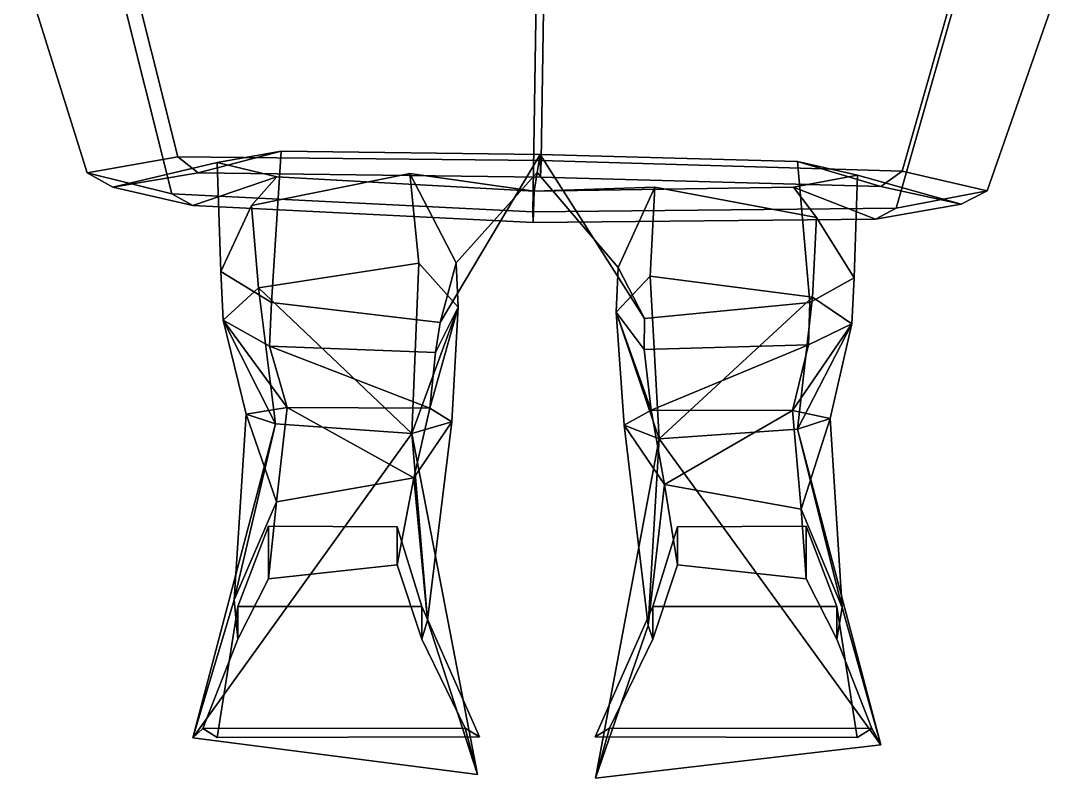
# Model space of a CAD drawing. Extents: x -196 to 174, y -163 to 400.
# Drawn here: x -134.2 to 132.1, y -163.4 to 30.6 of the extents above; entities that cross this region are included whole.
import ezdxf

# ---------------------------------------------------------------- set-up
doc = ezdxf.new("R2010")
doc.units = 0

msp = doc.modelspace()

# ---------------------------------------------------------------- linework, layer by layer
for points in [[(-107.554123, 49.997101, 84.765732), (-134.208389, 45.984268, 1.4243), (-117.241325, -8.30777, -1.498507), (-93.966629, -4.227753, 81.878235)], [(-0.900327, -5.146866, 114.920898), (-0.022736, 49.75354, 117.706253), (-107.554123, 49.997101, 84.765732), (-93.966629, -4.227753, 81.878235)], [(-0.900327, -5.146866, 114.920898), (91.588982, -7.916519, 79.939331), (106.900871, 45.733826, 82.524849), (-0.022736, 49.75354, 117.706253)], [(-117.241325, -8.30777, -1.498507), (-134.208389, 45.984268, 1.4243), (-109.108955, 40.538589, -89.894524), (-95.521454, -13.686249, -92.782013)], [(106.900871, 45.733826, 82.524849), (91.588982, -7.916519, 79.939331), (113.375046, -12.892319, -3.908266), (132.066498, 40.690826, -1.358062)], [(-95.521454, -13.686249, -92.782013), (-109.108955, 40.538589, -89.894524), (-2.183139, 36.611984, -125.072174), (-3.061539, -18.294189, -127.856857)], [(113.375046, -12.892319, -3.908266), (90.034149, -17.375015, -94.720924), (105.346039, 36.27533, -92.135406), (132.066498, 40.690826, -1.358062)], [(90.034149, -17.375015, -94.720924), (-3.061539, -18.294189, -127.856857), (-2.183139, 36.611984, -125.072174), (105.346039, 36.27533, -92.135406)], [(-93.966629, -4.227753, 81.878235), (-117.241325, -8.30777, -1.498507), (-110.66819, -11.998932, -1.748369), (-88.794418, -8.348404, 73.224617)], [(-88.794418, -8.348404, 73.224617), (-110.66819, -11.998932, -1.748369), (-83.913162, -5.683731, -1.679521), (-67.50618, -2.764664, 57.885666)], [(-0.900327, -5.146866, 114.920898), (-93.966629, -4.227753, 81.878235), (-88.794418, -8.348404, 73.224617), (-1.067538, -9.405548, 102.402855)], [(-1.067538, -9.405548, 102.402855), (-88.794418, -8.348404, 73.224617), (-67.50618, -2.764664, 57.885666), (-1.145456, -3.645905, 81.601044)], [(-67.50618, -2.764664, 57.885666), (-83.913162, -5.683731, -1.679521), (-82.972122, -33.587906, -7.007968), (-69.993759, -41.544441, 29.85676)], [(-1.145456, -3.645905, 81.601044), (-67.50618, -2.764664, 57.885666), (-69.993759, -41.544441, 29.85676), (-26.783255, -46.690247, 47.786182)], [(-1.898195, -8.225052, -2.957278), (-1.145456, -3.645905, 81.601044), (-26.783255, -46.690247, 47.786182), (-22.690323, -31.363113, -10.039289)], [(18.855785, -32.556023, -9.02559), (25.561005, -45.60643, 49.792801), (-1.145456, -3.645905, 81.601044), (-1.898195, -8.225052, -2.957278)], [(-1.145456, -3.645905, 81.601044), (25.561005, -45.60643, 49.792801), (67.944824, -41.581772, 29.516663), (64.808395, -5.39502, 56.503086)], [(-1.067538, -9.405548, 102.402855), (-1.145456, -3.645905, 81.601044), (64.808395, -5.39502, 56.503086), (86.153099, -11.826279, 71.396553)], [(-0.900327, -5.146866, 114.920898), (-1.067538, -9.405548, 102.402855), (86.153099, -11.826279, 71.396553), (91.588982, -7.916519, 79.939331)], [(-110.66819, -11.998932, -1.748369), (-90.170372, -16.71875, -81.34198), (-68.593437, -9.378769, -64.250061), (-83.913162, -5.683731, -1.679521)], [(-83.913162, -5.683731, -1.679521), (-68.593437, -9.378769, -64.250061), (-75.065132, -16.695267, -44.553894), (-82.972122, -33.587906, -7.007968)], [(64.808395, -5.39502, 56.503086), (67.944824, -41.581772, 29.516663), (79.242065, -35.22905, -8.623528), (80.151924, -8.945267, -3.393871)], [(86.153099, -11.826279, 71.396553), (64.808395, -5.39502, 56.503086), (80.151924, -8.945267, -3.393871), (106.688103, -16.319885, -4.01957)], [(91.588982, -7.916519, 79.939331), (86.153099, -11.826279, 71.396553), (106.688103, -16.319885, -4.01957), (113.375046, -12.892319, -3.908266)], [(-117.241325, -8.30777, -1.498507), (-95.521454, -13.686249, -92.782013), (-90.170372, -16.71875, -81.34198), (-110.66819, -11.998932, -1.748369)], [(-90.170372, -16.71875, -81.34198), (-2.980115, -21.040344, -112.444717), (-2.6811, -12.987701, -90.904144), (-68.593437, -9.378769, -64.250061)], [(-68.593437, -9.378769, -64.250061), (-2.6811, -12.987701, -90.904144), (-34.585369, -8.460754, -66.69175), (-75.065132, -16.695267, -44.553894)], [(-73.295868, -37.804016, -31.590977), (-75.065132, -16.695267, -44.553894), (-34.585369, -8.460754, -66.69175), (-32.240223, -31.459038, -42.557255)], [(-2.6811, -12.987701, -90.904144), (-1.898195, -8.225052, -2.957278), (-22.690323, -31.363113, -10.039289), (-34.585369, -8.460754, -66.69175)], [(-22.171387, -42.711815, -18.823431), (-32.240223, -31.459038, -42.557255), (-34.585369, -8.460754, -66.69175), (-22.690323, -31.363113, -10.039289)], [(18.855785, -32.556023, -9.02559), (-1.898195, -8.225052, -2.957278), (-2.6811, -12.987701, -90.904144), (28.224701, -12.005463, -67.66568)], [(80.151924, -8.945267, -3.393871), (79.242065, -35.22905, -8.623528), (69.676224, -19.74115, -46.831348), (63.721138, -12.009125, -65.632645)], [(106.688103, -16.319885, -4.01957), (80.151924, -8.945267, -3.393871), (63.721138, -12.009125, -65.632645), (84.777145, -20.19664, -83.170044)], [(84.777145, -20.19664, -83.170044), (63.721138, -12.009125, -65.632645), (-2.6811, -12.987701, -90.904144), (-2.980115, -21.040344, -112.444717)], [(63.721138, -12.009125, -65.632645), (69.676224, -19.74115, -46.831348), (28.224701, -12.005463, -67.66568), (-2.6811, -12.987701, -90.904144)], [(18.317657, -43.99173, -16.212435), (18.855785, -32.556023, -9.02559), (28.224701, -12.005463, -67.66568), (26.996876, -34.791496, -41.402775)], [(68.634666, -40.192108, -32.280266), (26.996876, -34.791496, -41.402775), (28.224701, -12.005463, -67.66568), (69.676224, -19.74115, -46.831348)], [(113.375046, -12.892319, -3.908266), (106.688103, -16.319885, -4.01957), (84.777145, -20.19664, -83.170044), (90.034149, -17.375015, -94.720924)], [(-95.521454, -13.686249, -92.782013), (-3.061539, -18.294189, -127.856857), (-2.980115, -21.040344, -112.444717), (-90.170372, -16.71875, -81.34198)], [(-82.402794, -46.078659, -14.992162), (-82.972122, -33.587906, -7.007968), (-75.065132, -16.695267, -44.553894), (-73.295868, -37.804016, -31.590977)], [(90.034149, -17.375015, -94.720924), (84.777145, -20.19664, -83.170044), (-2.980115, -21.040344, -112.444717), (-3.061539, -18.294189, -127.856857)], [(78.692276, -47.032669, -15.551986), (68.634666, -40.192108, -32.280266), (69.676224, -19.74115, -46.831348), (79.242065, -35.22905, -8.623528)], [(-34.015907, -75.136772, -36.816292), (-73.295868, -37.804016, -31.590977), (-32.240223, -31.459038, -42.557255)], [(-34.015907, -75.136772, -36.816292), (-32.240223, -31.459038, -42.557255), (-22.171387, -42.711815, -18.823431)], [(-27.928732, -54.361076, 4.910028), (-22.171387, -42.711815, -18.823431), (-22.690323, -31.363113, -10.039289), (-26.783255, -46.690247, 47.786182)], [(-70.493401, -52.690338, -0.737242), (-69.993759, -41.544441, 29.85676), (-82.972122, -33.587906, -7.007968), (-82.402794, -46.078659, -14.992162)], [(25.443848, -53.589859, 8.106111), (25.561005, -45.60643, 49.792801), (18.855785, -32.556023, -9.02559), (18.317657, -43.99173, -16.212435)], [(29.307001, -76.447319, -33.627953), (18.317657, -43.99173, -16.212435), (26.996876, -34.791496, -41.402775)], [(29.307001, -76.447319, -33.627953), (26.996876, -34.791496, -41.402775), (68.634666, -40.192108, -32.280266)], [(67.625198, -52.411041, -0.099493), (78.692276, -47.032669, -15.551986), (79.242065, -35.22905, -8.623528), (67.944824, -41.581772, 29.516663)], [(-68.975311, -72.660255, -27.252777), (-82.402794, -46.078659, -14.992162), (-73.295868, -37.804016, -31.590977)], [(-68.975311, -72.660255, -27.252777), (-73.295868, -37.804016, -31.590977), (-34.015907, -75.136772, -36.816292)], [(-27.928732, -54.361076, 4.910028), (-26.783255, -46.690247, 47.786182), (-69.993759, -41.544441, 29.85676), (-70.493401, -52.690338, -0.737242)], [(25.443848, -53.589859, 8.106111), (67.625198, -52.411041, -0.099493), (67.944824, -41.581772, 29.516663), (25.561005, -45.60643, 49.792801)], [(64.793114, -74.00206, -25.65308), (29.307001, -76.447319, -33.627953), (68.634666, -40.192108, -32.280266)], [(64.793114, -74.00206, -25.65308), (68.634666, -40.192108, -32.280266), (78.692276, -47.032669, -15.551986)], [(-23.806187, -72.099861, -15.646886), (-34.015907, -75.136772, -36.816292), (-22.171387, -42.711815, -18.823431)], [(-29.423172, -68.613396, 5.572058), (-23.806187, -72.099861, -15.646886), (-22.171387, -42.711815, -18.823431)], [(-29.423172, -68.613396, 5.572058), (-22.171387, -42.711815, -18.823431), (-27.928732, -54.361076, 4.910028)], [(27.239058, -69.14399, 10.532588), (25.443848, -53.589859, 8.106111), (18.317657, -43.99173, -16.212435)], [(27.239058, -69.14399, 10.532588), (18.317657, -43.99173, -16.212435), (20.367638, -72.975304, -11.136189)], [(20.367638, -72.975304, -11.136189), (18.317657, -43.99173, -16.212435), (29.307001, -76.447319, -33.627953)], [(-65.990028, -68.420052, 0.299651), (-70.493401, -52.690338, -0.737242), (-82.402794, -46.078659, -14.992162)], [(-65.990028, -68.420052, 0.299651), (-82.402794, -46.078659, -14.992162), (-76.461472, -70.134392, -12.487908)], [(-76.461472, -70.134392, -12.487908), (-82.402794, -46.078659, -14.992162), (-68.975311, -72.660255, -27.252777)], [(63.448948, -69.254898, 3.051274), (78.692276, -47.032669, -15.551986), (67.625198, -52.411041, -0.099493)], [(63.448948, -69.254898, 3.051274), (73.147888, -71.256836, -10.772841), (78.692276, -47.032669, -15.551986)], [(73.147888, -71.256836, -10.772841), (64.793114, -74.00206, -25.65308), (78.692276, -47.032669, -15.551986)], [(-29.423172, -68.613396, 5.572058), (-27.928732, -54.361076, 4.910028), (-70.493401, -52.690338, -0.737242)], [(-29.423172, -68.613396, 5.572058), (-70.493401, -52.690338, -0.737242), (-65.990028, -68.420052, 0.299651)], [(27.239058, -69.14399, 10.532588), (67.625198, -52.411041, -0.099493), (25.443848, -53.589859, 8.106111)], [(27.239058, -69.14399, 10.532588), (63.448948, -69.254898, 3.051274), (67.625198, -52.411041, -0.099493)], [(-68.727524, -92.589645, 0.95468), (-65.990028, -68.420052, 0.299651), (-76.461472, -70.134392, -12.487908)], [(-68.727524, -92.589645, 0.95468), (-33.49754, -86.471466, 5.69326), (-65.990028, -68.420052, 0.299651)], [(-33.49754, -86.471466, 5.69326), (-29.423172, -68.613396, 5.572058), (-65.990028, -68.420052, 0.299651)], [(-33.49754, -86.471466, 5.69326), (-23.806187, -72.099861, -15.646886), (-29.423172, -68.613396, 5.572058)], [(30.675756, -88.186218, 8.387108), (27.239058, -69.14399, 10.532588), (20.367638, -72.975304, -11.136189)], [(30.675756, -88.186218, 8.387108), (63.448948, -69.254898, 3.051274), (27.239058, -69.14399, 10.532588)], [(-79.583839, -117.757652, -5.286578), (-68.727524, -92.589645, 0.95468), (-76.461472, -70.134392, -12.487908)], [(-79.583839, -117.757652, -5.286578), (-76.461472, -70.134392, -12.487908), (-68.975311, -72.660255, -27.252777)], [(65.670433, -94.50618, 1.735448), (63.448948, -69.254898, 3.051274), (30.675756, -88.186218, 8.387108)], [(65.670433, -94.50618, 1.735448), (73.147888, -71.256836, -10.772841), (63.448948, -69.254898, 3.051274)], [(76.208694, -119.71801, -6.103701), (64.793114, -74.00206, -25.65308), (73.147888, -71.256836, -10.772841)], [(76.208694, -119.71801, -6.103701), (73.147888, -71.256836, -10.772841), (65.670433, -94.50618, 1.735448)], [(-90.136314, -153.063354, -17.513191), (-79.583839, -117.757652, -5.286578), (-68.975311, -72.660255, -27.252777)], [(-90.136314, -153.063354, -17.513191), (-68.975311, -72.660255, -27.252777), (-34.015907, -75.136772, -36.816292)], [(-30.005226, -122.900093, -7.499766), (-34.015907, -75.136772, -36.816292), (-23.806187, -72.099861, -15.646886)], [(-30.005226, -122.900093, -7.499766), (-23.806187, -72.099861, -15.646886), (-33.49754, -86.471466, 5.69326)], [(26.537071, -124.277847, -6.214357), (30.675756, -88.186218, 8.387108), (20.367638, -72.975304, -11.136189)], [(26.537071, -124.277847, -6.214357), (20.367638, -72.975304, -11.136189), (29.307001, -76.447319, -33.627953)], [(86.156433, -154.870865, -20.34922), (29.307001, -76.447319, -33.627953), (64.793114, -74.00206, -25.65308)], [(86.156433, -154.870865, -20.34922), (64.793114, -74.00206, -25.65308), (76.208694, -119.71801, -6.103701)], [(-17.234158, -162.524933, -21.956297), (-90.136314, -153.063354, -17.513191), (-34.015907, -75.136772, -36.816292)], [(-17.234158, -162.524933, -21.956297), (-34.015907, -75.136772, -36.816292), (-30.005226, -122.900093, -7.499766)], [(13.060673, -163.43634, -21.782198), (26.537071, -124.277847, -6.214357), (29.307001, -76.447319, -33.627953)], [(13.060673, -163.43634, -21.782198), (29.307001, -76.447319, -33.627953), (86.156433, -154.870865, -20.34922)], [(-33.49754, -86.471466, 5.69326), (-68.727524, -92.589645, 0.95468), (-70.777412, -112.334427, 35.947453), (-37.787899, -108.736435, 35.947453)], [(-30.005226, -122.900093, -7.499766), (-33.49754, -86.471466, 5.69326), (-37.787899, -108.736435, 35.947453), (-31.473774, -127.827744, 43.725594)], [(26.537071, -124.277847, -6.214357), (27.673773, -127.827744, 43.725594), (33.987896, -108.736435, 35.947453), (30.675756, -88.186218, 8.387108)], [(30.675756, -88.186218, 8.387108), (33.987896, -108.736435, 35.947453), (66.977409, -112.334427, 35.947453), (65.670433, -94.50618, 1.735448)], [(-79.583839, -117.757652, -5.286578), (-78.613716, -127.827744, 43.725594), (-70.777412, -112.334427, 35.947453), (-68.727524, -92.589645, 0.95468)], [(76.208694, -119.71801, -6.103701), (65.670433, -94.50618, 1.735448), (66.977409, -112.334427, 35.947453), (74.813721, -127.827744, 43.725594)], [(-31.473774, -119.444244, 102.617195), (-37.787899, -98.998032, 87.801697), (-70.777412, -98.812729, 87.801697), (-78.613716, -119.444244, 102.617195)], [(-78.613716, -119.444244, 102.617195), (-70.777412, -98.812729, 87.801697), (-70.777412, -112.334427, 35.947453), (-78.613716, -127.827744, 43.725594)], [(-37.787899, -98.998032, 87.801697), (-37.787899, -108.736435, 35.947453), (-70.777412, -112.334427, 35.947453), (-70.777412, -98.812729, 87.801697)], [(-31.473774, -119.444244, 102.617195), (-31.473774, -127.827744, 43.725594), (-37.787899, -108.736435, 35.947453), (-37.787899, -98.998032, 87.801697)], [(27.673773, -119.444244, 102.617195), (74.813721, -119.444244, 102.617195), (66.977409, -98.812729, 87.801697), (33.987896, -98.998032, 87.801697)], [(27.673773, -119.444244, 102.617195), (33.987896, -98.998032, 87.801697), (33.987896, -108.736435, 35.947453), (27.673773, -127.827744, 43.725594)], [(33.987896, -98.998032, 87.801697), (66.977409, -98.812729, 87.801697), (66.977409, -112.334427, 35.947453), (33.987896, -108.736435, 35.947453)], [(74.813721, -119.444244, 102.617195), (74.813721, -127.827744, 43.725594), (66.977409, -112.334427, 35.947453), (66.977409, -98.812729, 87.801697)], [(-90.136314, -153.063354, -17.513191), (-87.594154, -150.723206, 36.317848), (-78.613716, -127.827744, 43.725594), (-79.583839, -117.757652, -5.286578)], [(-83.890282, -153.02951, 102.617195), (-78.613716, -119.444244, 102.617195), (-78.613716, -127.827744, 43.725594), (-87.594154, -150.723206, 36.317848)], [(-16.70689, -152.844193, 102.617195), (-31.473774, -119.444244, 102.617195), (-78.613716, -119.444244, 102.617195), (-83.890282, -153.02951, 102.617195)], [(-16.70689, -152.844193, 102.617195), (-20.410763, -150.61731, 32.613968), (-31.473774, -127.827744, 43.725594), (-31.473774, -119.444244, 102.617195)], [(12.906889, -152.844193, 102.617195), (80.090286, -153.02951, 102.617195), (74.813721, -119.444244, 102.617195), (27.673773, -119.444244, 102.617195)], [(12.906889, -152.844193, 102.617195), (27.673773, -119.444244, 102.617195), (27.673773, -127.827744, 43.725594), (16.610764, -150.61731, 32.613968)], [(80.090286, -153.02951, 102.617195), (83.794151, -150.723206, 36.317848), (74.813721, -127.827744, 43.725594), (74.813721, -119.444244, 102.617195)], [(86.156433, -154.870865, -20.34922), (76.208694, -119.71801, -6.103701), (74.813721, -127.827744, 43.725594), (83.794151, -150.723206, 36.317848)], [(-17.234158, -162.524933, -21.956297), (-30.005226, -122.900093, -7.499766), (-31.473774, -127.827744, 43.725594), (-20.410763, -150.61731, 32.613968)], [(13.060673, -163.43634, -21.782198), (16.610764, -150.61731, 32.613968), (27.673773, -127.827744, 43.725594), (26.537071, -124.277847, -6.214357)], [(-90.136314, -153.063354, -17.513191), (-17.234158, -162.524933, -21.956297), (-20.410763, -150.61731, 32.613968), (-87.594154, -150.723206, 36.317848)], [(-83.890282, -153.02951, 102.617195), (-87.594154, -150.723206, 36.317848), (-20.410763, -150.61731, 32.613968), (-16.70689, -152.844193, 102.617195)], [(80.090286, -153.02951, 102.617195), (12.906889, -152.844193, 102.617195), (16.610764, -150.61731, 32.613968), (83.794151, -150.723206, 36.317848)], [(86.156433, -154.870865, -20.34922), (83.794151, -150.723206, 36.317848), (16.610764, -150.61731, 32.613968), (13.060673, -163.43634, -21.782198)]]:
    msp.add_3dface(points)

doc.saveas('drawing.dxf')
